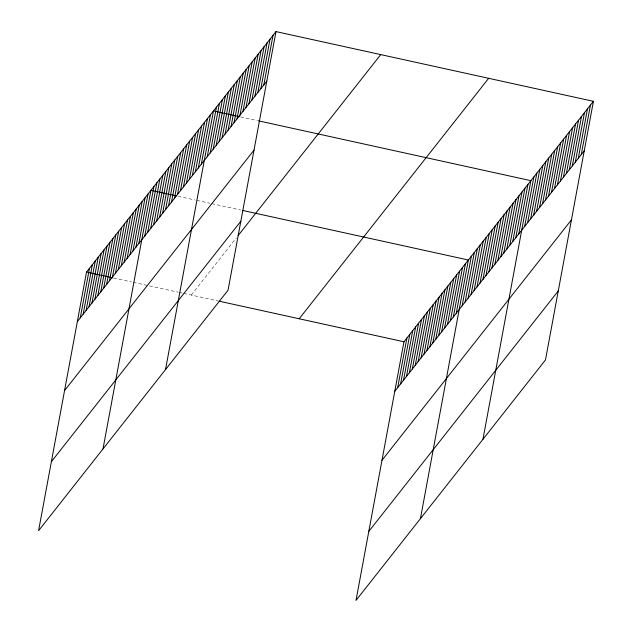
<?xml version="1.0" encoding="UTF-8"?>
<svg xmlns="http://www.w3.org/2000/svg" width="632" height="632" viewBox="0 0 632 632"><rect width="100%" height="100%" fill="white"/><g stroke="black" fill="none" stroke-linecap="round" stroke-linejoin="round"><path stroke-width="0.47" stroke-dasharray="3.16 2.37" d="M191.267 295.065L236.36 237.837M240.587 116.912L257.422 120.609M178.058 196.26L194.893 199.957M196.765 200.368L209.863 203.243M211.728 203.654L240.721 210.022M113.641 278.017L131.417 281.919M133.281 282.33L178.177 292.189M179.109 292.395L182.853 293.216M183.786 293.422L218.253 300.99"/><path stroke-width="0.95" d="M275.987 31.6L86.521 272.06L38.584 530.683L228.049 290.222L275.987 31.6L593.416 101.318L545.479 359.94L356.014 600.4L403.951 341.778L593.416 101.318M80.272 317.857L89.444 268.339M83.195 314.144L92.375 264.626M86.126 310.43L95.306 260.913M89.057 306.71L98.229 257.192M91.98 302.997L101.16 253.479M94.911 299.276L104.09 249.758M97.841 295.563L107.013 246.046M100.764 291.85L109.944 242.333M103.695 288.129L112.875 238.612M106.626 284.416L115.798 234.899M109.549 280.695L118.729 231.178M112.48 276.982L121.66 227.465M115.411 273.269L124.583 223.752M118.334 269.548L127.514 220.031M121.265 265.835L130.445 216.318M124.188 262.114L133.368 212.597M127.119 258.401L136.299 208.884M130.05 254.688L139.222 205.171M132.973 250.967L142.153 201.45M135.904 247.254L145.084 197.737M138.835 243.533L148.006 194.016M103.008 448.925L150.937 190.303L176.194 195.849M144.736 236.044L153.916 186.527M147.714 232.26L156.894 182.743M150.692 228.484L159.872 178.967M153.671 224.708L162.851 175.19M156.649 220.923L165.821 171.406M159.627 217.147L168.799 167.63M162.598 213.371L171.778 163.854M165.576 209.595L174.756 160.07M168.554 205.811L177.734 156.294M171.533 202.035L180.713 152.517M174.511 198.258L183.691 148.741M177.489 194.474L186.669 144.957M180.468 190.698L189.64 141.181M183.446 186.922L192.618 137.405M186.416 183.138L195.596 133.621M189.395 179.362L198.574 129.844M192.373 175.585L201.553 126.068M195.351 171.801L204.531 122.284M198.33 168.025L207.509 118.508M201.308 164.249L210.488 114.732M165.529 369.57L213.458 110.948L239.647 116.707M207.264 156.689L216.436 107.171M210.235 152.912L219.415 103.395M213.213 149.136L222.393 99.619M216.191 145.352L225.371 95.835M219.17 141.576L228.35 92.059M222.148 137.8L231.328 88.282M225.126 134.016L234.306 84.498M228.105 130.239L237.277 80.722M231.083 126.463L240.255 76.946M234.061 122.679L243.233 73.162M237.032 118.903L246.211 69.386M240.01 115.127L249.19 65.609M242.988 111.343L252.168 61.825M245.967 107.566L255.146 58.049M248.945 103.79L258.125 54.273M251.923 100.014L261.095 50.497M254.901 96.23L264.073 46.713M257.88 92.454L267.052 42.937M260.85 88.678L270.03 39.16M263.828 84.893L273.008 35.376M397.694 387.582L406.874 338.065M400.625 383.861L409.805 334.344M403.556 380.148L412.728 330.631M406.479 376.435L415.659 326.918M409.41 372.714L418.589 323.197M412.341 369.001L421.512 319.484M415.264 365.28L424.443 315.763M418.194 361.567L427.374 312.05M421.125 357.854L430.297 308.337M424.048 354.133L433.228 304.616M426.979 350.42L436.159 300.903M429.91 346.699L439.082 297.182M432.833 342.986L442.013 293.469M435.764 339.273L444.944 289.756M438.695 335.553L447.867 286.035M441.618 331.84L450.798 282.322M444.549 328.119L453.729 278.601M447.472 324.406L456.652 274.888M450.403 320.693L459.583 271.175M453.334 316.972L462.506 267.454M456.257 313.259L465.436 263.742M420.43 518.643L468.367 260.021L242.593 210.432M462.166 305.762L471.346 256.244M465.144 301.985L474.324 252.468M468.122 298.201L477.294 248.684M471.101 294.425L480.273 244.908M474.071 290.649L483.251 241.132M477.049 286.873L486.229 237.356M480.028 283.089L489.208 233.571M483.006 279.312L492.186 229.795M485.984 275.536L495.164 226.019M488.963 271.752L498.142 222.235M491.941 267.976L501.113 218.459M494.919 264.2L504.091 214.683M497.89 260.416L507.069 210.898M500.868 256.639L510.048 207.122M503.846 252.863L513.026 203.346M506.825 249.079L516.004 199.562M509.803 245.303L518.983 195.786M512.781 241.527L521.961 192.01M515.759 237.75L524.931 188.233M518.738 233.966L527.91 184.449M482.959 439.295L530.888 180.673L258.354 120.815M524.686 226.414L533.866 176.897M527.665 222.63L536.845 173.113M530.643 218.854L539.823 169.337M533.621 215.078L542.801 165.56M536.6 211.293L545.779 161.776M539.578 207.517L548.75 158M542.556 203.741L551.728 154.224M545.527 199.957L554.706 150.44M548.505 196.181L557.685 146.663M551.483 192.405L560.663 142.887M554.462 188.628L563.641 139.111M557.44 184.844L566.62 135.327M560.418 181.068L569.598 131.551M563.396 177.292L572.568 127.775M566.375 173.508L575.547 123.99M569.345 169.732L578.525 120.214M572.323 165.955L581.503 116.438M575.302 162.171L584.482 112.654M578.28 158.395L587.46 108.878M581.258 154.619L590.438 105.102M77.341 321.577L266.807 81.117M64.551 390.576L254.017 150.124M51.374 461.676L240.839 221.216M238.122 235.61L380.74 54.605M299.197 318.773L488.662 78.313M394.771 391.295L584.237 150.835M381.981 460.301L571.447 219.841M368.804 531.394L558.269 290.941M86.521 272.06L112.709 277.811M219.217 301.203L403.951 341.778"/></g></svg>
